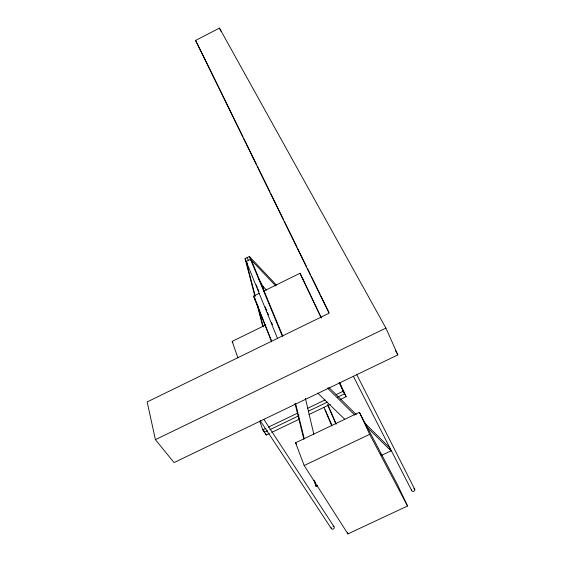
<?xml version="1.0" encoding="UTF-8"?>
<svg xmlns="http://www.w3.org/2000/svg" width="562" height="562" viewBox="0 0 562 562"><rect width="100%" height="100%" fill="white"/><g stroke="black" fill="none" stroke-linecap="round" stroke-linejoin="round"><path stroke-width="0.84" d="M195.583 40.457L219.468 28.1L385.911 328.096L397.847 354.903L174.058 462.582L155.407 439.66L147.174 401.928L329.065 313.224L195.583 40.457L206.43 62.206M254.825 295.956L245.067 258.611L249.366 256.483L276.455 285.103M255.31 296.293L246.226 261.463L250.547 259.321L275.879 286.044M271.65 341.844L253.525 296.146L259.033 293.434M263.761 291.109L299.989 273.272L303.578 280.494M237.895 357.91L232.176 341.366L265.784 324.92M155.407 439.66L385.911 328.096M259.911 421.591L262.77 429.86L265.924 428.349M268.292 427.211L297.467 413.196M307.723 408.272L325.068 399.94M336.111 394.636L343.206 391.229L346.122 396.702L340.586 399.357M267.54 430.794L264.393 432.304L263.536 429.825M269.901 429.663L298.984 415.704M308.419 411.173L327.288 402.118M337.509 397.215L344.583 393.814L339.286 382.315M262.77 429.86L266.205 435.037L269.374 433.52M271.748 432.382L299.441 419.097M308.931 414.545L330.294 404.296M295.57 442.786L359.385 412.297L397.299 484.325L407.541 506.011L347.913 533.9L304.161 465.498L295.57 442.786L296.504 444.268M304.161 465.498L369.698 434.335L407.541 506.011M314.003 480.145L316.041 486.362L317.544 485.645M364.401 422.659L389.304 447.345L391.019 450.886L381.886 455.206L380.629 453.991M317.769 393.14L344.801 419.308M327.379 387.998L354.833 415.128M366.684 426.839L391.019 450.886M328.911 387.492L356.308 414.637M258.183 277.909L262.868 286.283L266.514 290.069M260.122 420.517L331.432 528.702M264.091 419.702L333.997 526.685M232.176 341.366L232.949 342.588M253.525 296.146L255.541 299.651M247.68 264.028L246.233 261.456L277.466 338.373M250.533 259.328L252.324 262.545L282.791 336.083M395.311 350.295L397.847 354.903M342.946 390.26L344.485 393.147M353.301 376.21L411.742 490.64M356.73 374.559L414.714 489.249M206.816 62.993L243.051 136.973M243.824 138.547L256.546 164.518M257.312 166.092L270.034 192.063M270.807 193.637L283.529 219.609M284.295 221.182L297.017 247.154M297.79 248.727L306.655 266.831M307.428 268.404L310.512 274.699M311.278 276.272L320.143 294.376M320.916 295.949L329.009 312.472M302.223 277.649L321.169 317.453M299.989 273.272L321.316 318.099M219.468 28.1L220.957 31.247M359.385 412.297L369.698 434.335M339.729 382.82L346.122 396.702M339.181 382.483L343.206 391.229M327.899 404.851L336.231 424.043M327.548 404.766L335.872 423.966M325.335 409.944L326.367 412.346M327.056 413.948L331.861 425.167M323.93 407.471L331.819 425.898M249.366 256.483L282.264 336.034M247.217 257.544L248.383 260.396M256.279 284.927L257.27 287.358M257.93 288.98L258.92 291.411M265.18 306.803L266.831 310.856M267.491 312.479L268.474 314.91M271.446 322.202L272.43 324.632M245.067 258.611L246.226 261.463M254.249 297.417L271.608 341.134M347.281 532.312L347.913 533.9M265.693 433.562L266.205 435.037M257.529 304.787L263.29 326.873M256.377 301.899L262.805 326.515M262.868 286.283L263.936 290.54M295.612 403.734L304.246 438.655M314.776 481.248L316.041 486.362M295.008 403.495L303.873 439.266M305.384 398.325L313.821 434.222M413.829 488.54A1.637 1.44 -22.3 0 1 414.77 490.247A1.637 1.44 -22.3 0 1 412.894 491.406A1.637 1.44 -22.3 0 1 411.63 489.902M332.999 526.194A1.63 1.419 -38.8 0 1 334.235 527.767A1.63 1.419 -38.8 0 1 332.43 529.193A1.63 1.419 -38.8 0 1 331.194 527.62"/></g></svg>
